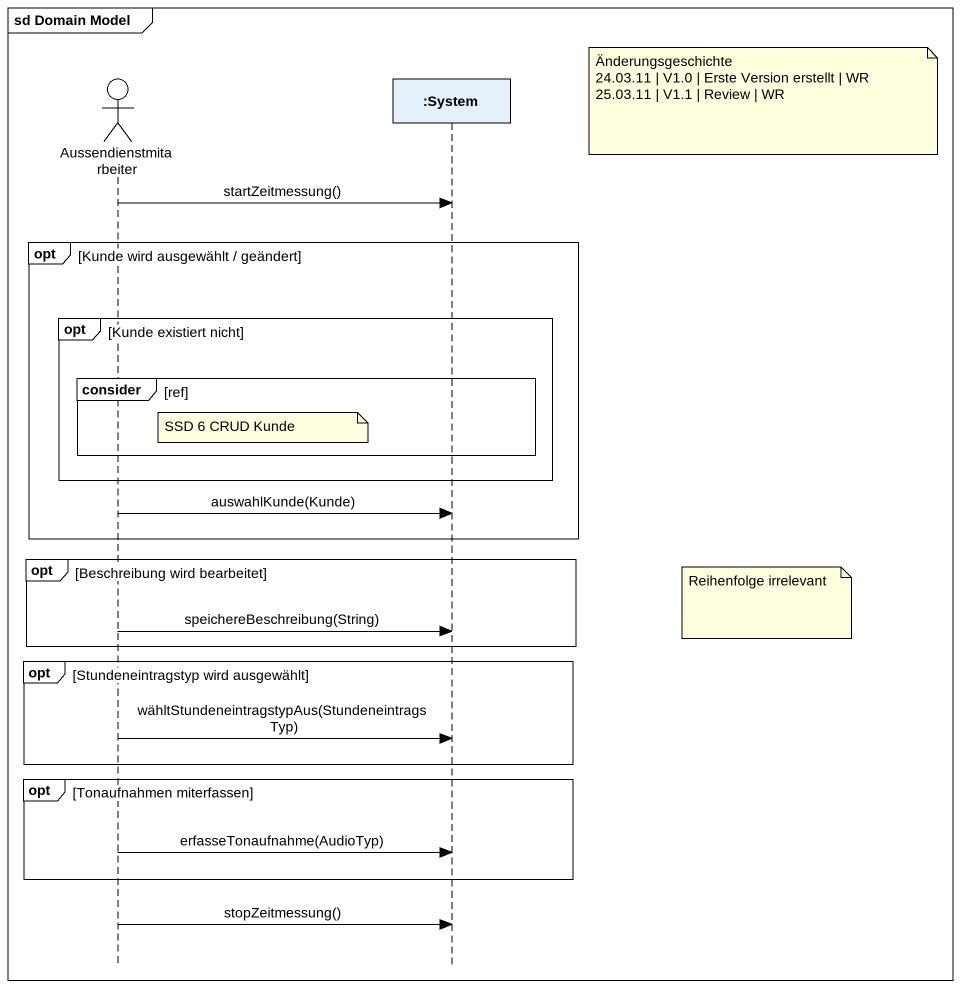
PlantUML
@startuml
mainframe sd Domain Model
hide footbox
actor Aussendienstmitarbeiter
participant ":System" as System

note right of System
  Änderungsgeschichte
  24.03.11 | V1.0 | Erste Version erstellt | WR
  25.03.11 | V1.1 | Review | WR
end note
Aussendienstmitarbeiter -> System : startZeitmessung()
opt Kunde wird ausgewählt / geändert
  opt Kunde existiert nicht
    group consider [ref]
      note right of Aussendienstmitarbeiter : SSD 6 CRUD Kunde
    end
  end
  Aussendienstmitarbeiter -> System : auswahlKunde(Kunde)
end
opt Beschreibung wird bearbeitet
  note right of System : Reihenfolge irrelevant
  Aussendienstmitarbeiter -> System : speichereBeschreibung(String)
end
opt Stundeneintragstyp wird ausgewählt
  Aussendienstmitarbeiter -> System : wähltStundeneintragstypAus(StundeneintragsTyp)
end
opt Tonaufnahmen miterfassen
  Aussendienstmitarbeiter -> System : erfasseTonaufnahme(AudioTyp)
end
Aussendienstmitarbeiter -> System : stopZeitmessung()
@enduml
